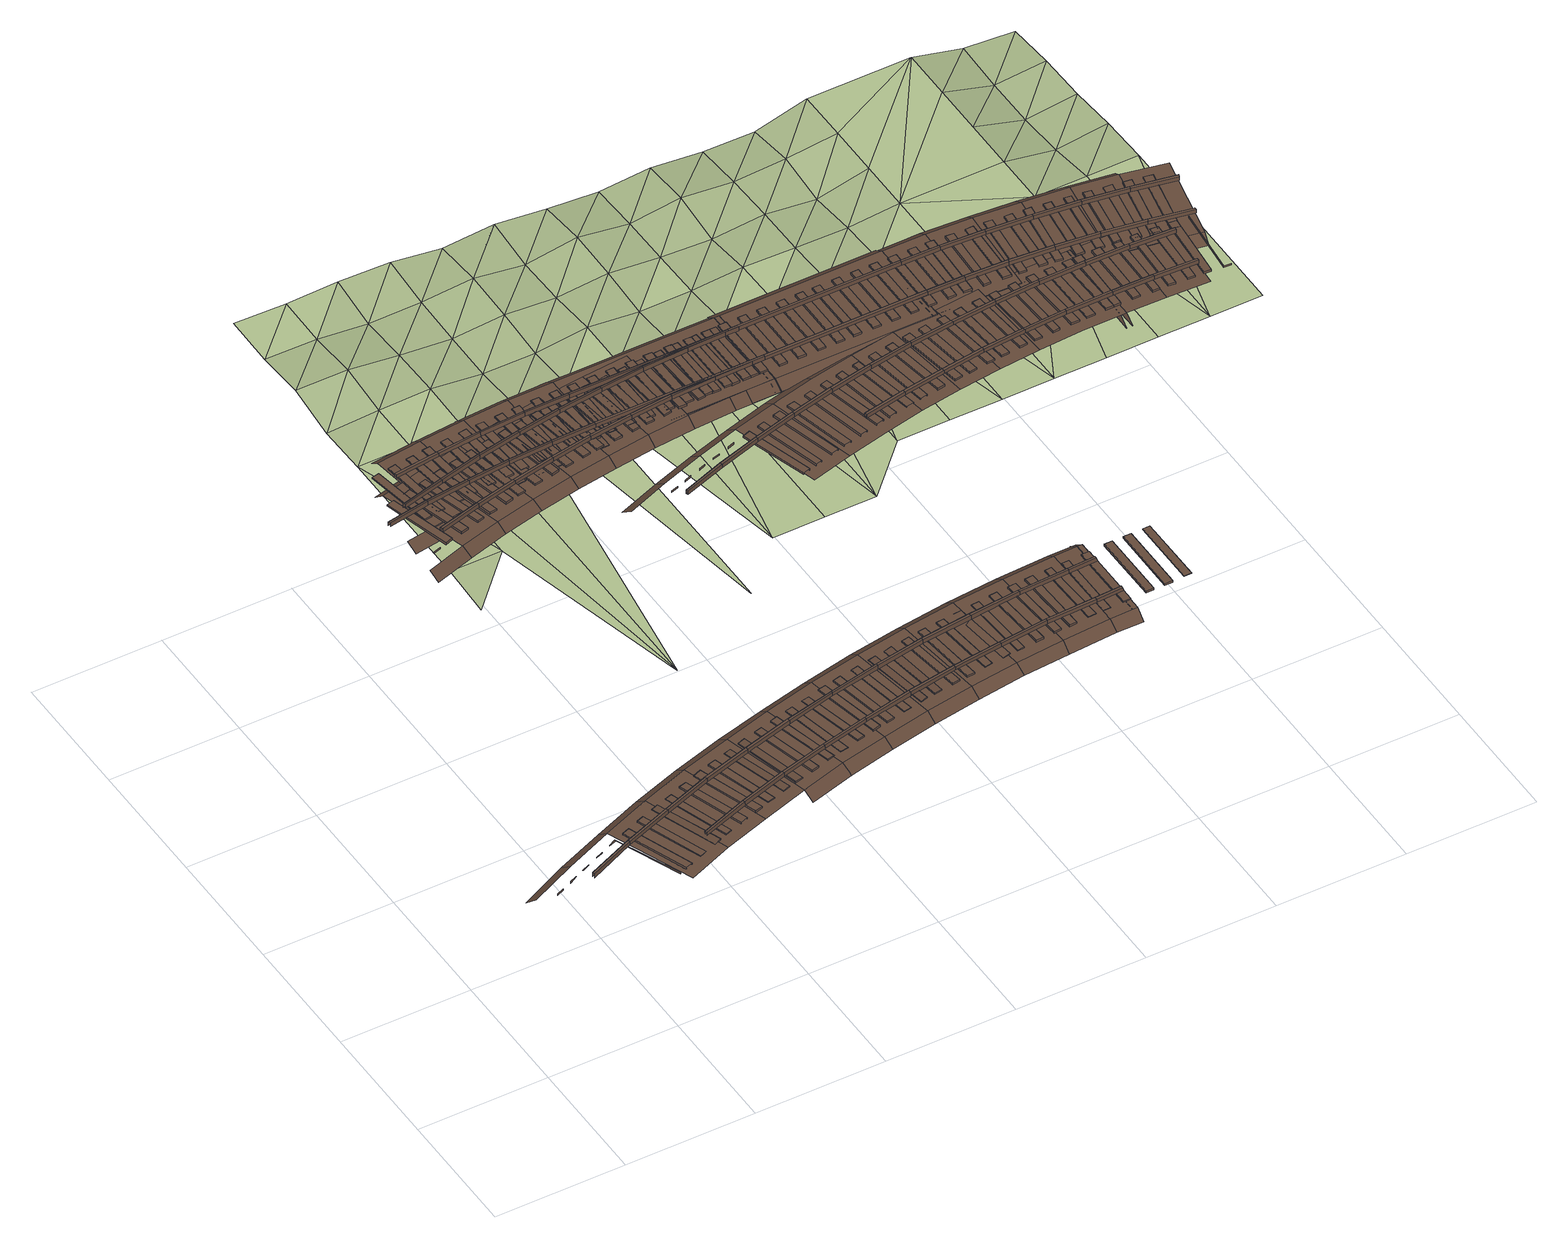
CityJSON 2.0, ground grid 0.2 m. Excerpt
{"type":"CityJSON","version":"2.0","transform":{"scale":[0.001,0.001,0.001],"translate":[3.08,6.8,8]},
"CityObjects":{
"railway1":{"type":"Railway","attributes":{"function":"1855"},"geometry":[{"type":"MultiSurface","lod":"3","boundaries":[[[0,1,2,3]],[[4,5,6,7]],[[8,9,10,11]],[[12,13,14,15]],[[13,16,17,14]],[[18,19,20,21]],[[19,22,23,20]],[[22,24,25,23]],[[15,14,17,26]],[[16,27,26,17]],[[28,29,30,31]],[[32,28,31,33]],[[33,31,30,34]],[[35,36,37,38]],[[29,39,34,30]],[[39,32,33,34]],[[36,40,41,37]],[[38,37,41,42]],[[43,35,38,42]],[[44,45,46,47]],[[40,43,42,41]],[[48,49,1,0]],[[50,51,52,53]],[[54,50,53,55]],[[56,54,55,57]],[[58,44,47,59]],[[49,60,61,1]],[[62,63,64,65]],[[66,62,65,67]],[[68,66,67,69]],[[60,70,71,61]],[[59,47,46,72]],[[45,73,72,46]],[[74,75,76,77]],[[73,58,59,72]],[[75,78,79,76]],[[80,81,9,8]],[[77,76,79,82]],[[83,74,77,82]],[[84,85,19,18]],[[78,83,82,79]],[[85,86,22,19]],[[86,87,24,22]],[[88,89,90,91]],[[92,88,91,93]],[[81,94,95,9]],[[93,91,90,96]],[[97,98,99,100]],[[98,101,102,99]],[[101,103,104,102]],[[105,106,107,108]],[[106,109,110,107]],[[89,111,96,90]],[[111,92,93,96]],[[108,107,110,112]],[[94,113,114,95]],[[115,105,108,112]],[[116,117,118,119]],[[109,115,112,110]],[[120,116,119,121]],[[121,119,118,122]],[[123,124,49,48]],[[125,126,54,56]],[[126,127,50,54]],[[127,128,51,50]],[[117,129,122,118]],[[130,131,132,133]],[[124,134,60,49]],[[135,136,66,68]],[[136,137,62,66]],[[137,138,63,62]],[[131,139,140,132]],[[129,120,121,122]],[[134,141,70,60]],[[133,132,140,142]],[[143,130,133,142]],[[144,145,146,147]],[[139,143,142,140]],[[148,149,81,80]],[[150,144,147,151]],[[151,147,146,152]],[[153,154,85,84]],[[154,155,86,85]],[[155,156,87,86]],[[157,158,159,160]],[[161,157,160,162]],[[145,163,152,146]],[[149,164,94,81]],[[162,160,159,165]],[[163,150,151,152]],[[166,167,98,97]],[[158,168,165,159]],[[168,161,162,165]],[[167,169,101,98]],[[169,170,103,101]],[[171,172,173,174]],[[175,171,174,176]],[[164,177,113,94]],[[176,174,173,178]],[[179,180,181,182]],[[180,183,184,181]],[[172,185,178,173]],[[186,187,124,123]],[[182,181,184,188]],[[185,175,176,178]],[[189,190,191,192]],[[193,194,126,125]],[[194,195,127,126]],[[195,196,128,127]],[[197,179,182,188]],[[183,197,188,184]],[[187,198,134,124]],[[199,189,192,200]],[[201,202,136,135]],[[202,203,137,136]],[[203,204,138,137]],[[200,192,191,205]],[[198,206,141,134]],[[207,208,149,148]],[[190,209,205,191]],[[210,211,212,213]],[[211,214,215,212]],[[216,217,154,153]],[[209,199,200,205]],[[217,218,155,154]],[[218,219,156,155]],[[213,212,215,220]],[[221,222,223,224]],[[225,210,213,220]],[[208,226,164,149]],[[214,225,220,215]],[[227,221,224,228]],[[229,230,167,166]],[[228,224,223,231]],[[230,232,169,167]],[[232,233,170,169]],[[234,235,236,237]],[[222,238,231,223]],[[239,234,237,240]],[[241,242,243,244]],[[226,245,177,164]],[[240,237,236,246]],[[238,227,228,231]],[[235,247,246,236]],[[248,241,244,249]],[[247,239,240,246]],[[250,251,187,186]],[[249,244,243,252]],[[253,254,194,193]],[[254,255,195,194]],[[255,256,196,195]],[[257,258,259,260]],[[242,261,252,243]],[[251,262,198,187]],[[263,264,265,266]],[[267,263,266,268]],[[269,270,202,201]],[[270,271,203,202]],[[271,272,204,203]],[[273,274,208,207]],[[275,276,277,278]],[[261,248,249,252]],[[268,266,265,279]],[[262,280,206,198]],[[264,281,279,265]],[[282,275,278,283]],[[281,267,268,279]],[[284,285,217,216]],[[285,286,218,217]],[[286,287,219,218]],[[283,278,277,288]],[[289,290,291,292]],[[274,293,226,208]],[[276,294,288,277]],[[295,289,292,296]],[[297,298,299,300]],[[296,292,291,301]],[[302,303,304,305]],[[306,307,230,229]],[[307,308,232,230]],[[308,309,233,232]],[[294,282,283,288]],[[290,310,301,291]],[[310,295,296,301]],[[311,302,305,312]],[[293,313,245,226]],[[312,305,304,314]],[[315,316,251,250]],[[317,318,319,320]],[[303,321,314,304]],[[322,317,320,323]],[[324,325,326,327]],[[328,329,330,331]],[[332,333,254,253]],[[333,334,255,254]],[[334,335,256,255]],[[321,311,312,314]],[[323,320,319,336]],[[316,337,262,251]],[[260,259,338,339]],[[340,328,331,341]],[[342,343,344,345]],[[346,342,345,347]],[[343,348,349,344]],[[348,346,347,349]],[[318,350,336,319]],[[351,352,270,269]],[[352,353,271,270]],[[353,354,272,271]],[[350,322,323,336]],[[341,331,330,355]],[[337,356,280,262]],[[329,357,355,330]],[[358,359,360,361]],[[362,358,361,363]],[[364,365,366,367]],[[368,369,370,371]],[[357,340,341,355]],[[363,361,360,372]],[[373,364,367,374]],[[359,375,372,360]],[[375,362,363,372]],[[374,367,366,376]],[[377,378,379,380]],[[365,381,376,366]],[[382,377,380,383]],[[384,385,386,387]],[[388,389,390,391]],[[392,393,316,315]],[[383,380,379,394]],[[381,373,374,376]],[[378,395,394,379]],[[396,384,387,397]],[[398,399,333,332]],[[399,400,334,333]],[[400,401,335,334]],[[395,382,383,394]],[[397,387,386,402]],[[393,403,337,316]],[[404,405,406,407]],[[385,408,402,386]],[[339,338,409,410]],[[345,344,411,412]],[[347,345,412,413]],[[344,349,414,411]],[[349,347,413,414]],[[415,416,352,351]],[[416,417,353,352]],[[418,404,407,419]],[[417,420,354,353]],[[421,422,423,424]],[[425,426,427,428]],[[419,407,406,429]],[[408,396,397,402]],[[403,430,356,337]],[[405,431,429,406]],[[432,421,424,433]],[[434,435,274,273]],[[431,418,419,429]],[[436,437,438,439]],[[433,424,423,440]],[[422,441,440,423]],[[442,436,439,443]],[[444,445,446,447]],[[443,439,438,448]],[[449,450,451,452]],[[453,454,285,284]],[[454,455,286,285]],[[455,456,287,286]],[[457,444,447,458]],[[459,458,447,446]],[[441,432,433,440]],[[437,460,448,438]],[[435,461,293,274]],[[462,449,452,463]],[[464,465,393,392]],[[466,457,458,459]],[[460,442,443,448]],[[463,452,451,467]],[[468,469,470,471]],[[472,473,399,398]],[[473,474,400,399]],[[474,475,401,400]],[[476,477,307,306]],[[450,478,467,451]],[[477,479,308,307]],[[479,480,309,308]],[[481,482,483,484]],[[485,468,471,486]],[[465,487,403,393]],[[488,489,484,483]],[[486,471,470,490]],[[491,492,493,494]],[[495,481,484,489]],[[478,462,463,467]],[[461,496,313,293]],[[497,495,489,488]],[[469,498,490,470]],[[409,499,500,501]],[[412,411,502,503]],[[504,505,416,415]],[[411,414,506,502]],[[413,412,503,507]],[[505,508,417,416]],[[414,413,507,506]],[[508,509,420,417]],[[410,409,501,510]],[[511,491,494,512]],[[513,514,515,516]],[[498,485,486,490]],[[512,494,493,517]],[[487,518,430,403]],[[519,513,516,520]],[[492,521,517,493]],[[522,523,524,525]],[[520,516,515,526]],[[527,528,529,530]],[[531,532,525,524]],[[514,533,526,515]],[[534,522,525,532]],[[521,511,512,517]],[[535,534,532,531]],[[536,527,530,537]],[[538,539,540,541]],[[533,519,520,526]],[[537,530,529,542]],[[543,544,465,464]],[[545,538,541,546]],[[547,548,549,550]],[[528,551,542,529]],[[546,541,540,552]],[[553,554,550,549]],[[555,556,557,558]],[[559,547,550,554]],[[539,560,552,540]],[[551,536,537,542]],[[453,454,473,472]],[[561,559,554,553]],[[454,455,474,473]],[[455,456,475,474]],[[562,555,558,563]],[[544,564,487,465]],[[556,565,566,557]],[[560,545,546,552]],[[563,558,557,567]],[[503,502,568,569]],[[570,556,557,571]],[[502,506,572,568]],[[507,503,569,573]],[[506,507,573,572]],[[556,574,567,557]],[[575,576,505,504]],[[577,578,579,580]],[[576,581,508,505]],[[510,501,582,583]],[[581,584,509,508]],[[585,586,587,588]],[[571,557,566,589]],[[590,591,580,579]],[[574,562,563,567]],[[565,592,589,566]],[[593,577,580,591]],[[564,594,518,487]],[[595,585,588,596]],[[597,593,591,590]],[[598,599,600,601]],[[586,585,595,602]],[[596,588,587,603]],[[592,570,571,589]],[[594,564,544,543]],[[586,602,603,587]],[[496,461,435,434]],[[604,605,606,582,501,500]],[[607,608,609,610]],[[611,612,613,614]],[[602,595,596,603]],[[615,616,610,609]],[[617,607,610,616]],[[618,611,614,619]],[[620,617,616,615]],[[619,614,613,621]],[[612,622,621,613]],[[623,624,625,626]],[[627,628,629,630]],[[631,632,633,634]],[[635,631,634,636]],[[637,632,633,638]],[[637,635,636,638]],[[639,640,626,625]],[[622,618,619,621]],[[641,623,626,640]],[[642,641,640,639]],[[569,568,643,644]],[[568,572,645,643]],[[573,569,644,646]],[[572,573,646,645]],[[647,627,630,648]],[[583,582,606,649]],[[648,630,629,650]],[[628,651,650,629]],[[652,653,654,655]],[[656,657,658,659]],[[651,647,648,650]],[[660,661,655,654]],[[662,652,655,661]],[[663,662,661,660]],[[664,656,659,665]],[[665,659,658,666]],[[657,667,666,658]],[[668,669,670,671]],[[672,673,674,675]],[[676,677,671,670]],[[600,678,679,599]],[[667,664,665,666]],[[680,681,677,676]],[[681,668,671,677]],[[682,672,675,683]],[[634,633,684,685]],[[636,634,685,686]],[[638,633,684,687]],[[638,636,686,687]],[[683,675,674,688]],[[606,605,689,690]],[[691,692,693,694]],[[695,691,694,696]],[[697,695,696,698]],[[644,643,699,700]],[[643,645,701,699]],[[646,644,700,702]],[[645,646,702,701]],[[673,703,688,674]],[[704,705,706,707]],[[679,708,598,599]],[[709,704,707,710]],[[711,712,713,714]],[[649,606,690,715]],[[706,716,710,707]],[[703,682,683,688]],[[717,711,714,718]],[[719,720,721,722]],[[705,723,716,706]],[[724,719,722,725]],[[723,709,710,716]],[[726,724,725,727]],[[718,714,713,728]],[[712,729,728,713]],[[730,601,598,708]],[[731,732,733,734]],[[735,731,734,736]],[[737,738,739,740]],[[729,717,718,728]],[[733,741,736,734]],[[742,737,740,743]],[[732,744,741,733]],[[744,735,736,741]],[[743,740,739,745]],[[738,746,745,739]],[[747,748,749,750]],[[685,684,751,752]],[[686,685,752,753]],[[687,684,751,754]],[[687,686,753,754]],[[755,747,750,756]],[[757,758,759,760]],[[690,689,761,762]],[[749,763,756,750]],[[746,742,743,745]],[[700,699,764,765]],[[699,701,766,764]],[[702,700,765,767]],[[701,702,767,766]],[[748,768,763,749]],[[769,757,760,770]],[[768,755,756,763]],[[715,690,762,771]],[[770,760,759,772]],[[758,773,772,759]],[[774,775,776,777]],[[778,774,777,779]],[[780,781,782,783]],[[773,769,770,772]],[[776,784,779,777]],[[785,780,783,786]],[[787,788,789,790]],[[775,791,784,776]],[[791,778,779,784]],[[786,783,782,792]],[[793,794,795,796]],[[781,797,792,782]],[[798,799,800,801]],[[802,793,796,803]],[[804,805,806,807]],[[795,808,803,796]],[[809,810,790,789]],[[797,785,786,792]],[[788,811,809,789]],[[752,751,812,813]],[[753,752,813,814]],[[754,751,812,815]],[[754,753,814,815]],[[794,816,808,795]],[[817,804,807,818]],[[708,679,678,730]],[[816,802,803,808]],[[762,761,819,820]],[[821,822,823,824]],[[822,825,826,823]],[[818,807,806,827]],[[825,828,829,826]],[[830,831,788,787]],[[765,764,832,833]],[[834,835,798,801,836]],[[764,766,837,832]],[[767,765,833,838]],[[839,840,841,842]],[[766,767,838,837]],[[805,843,827,806]],[[844,845,846,800,799]],[[847,839,842,848]],[[849,850,851,852]],[[811,853,810,809]],[[771,762,820,854]],[[835,844,799,798]],[[843,817,818,827]],[[841,855,848,842]],[[840,856,855,841]],[[857,849,852,858]],[[831,859,811,788]],[[856,847,848,855]],[[858,852,851,860]],[[861,862,863,864]],[[865,866,822,821]],[[850,867,860,851]],[[866,868,825,822]],[[869,870,871,872]],[[873,861,864,874]],[[868,875,828,825]],[[863,876,874,864]],[[867,857,858,860]],[[862,877,876,863]],[[878,869,872,879]],[[859,880,853,811]],[[879,872,871,881]],[[877,873,874,876]],[[813,812,882,883]],[[815,812,882,884]],[[814,813,883,885]],[[815,814,885,884]],[[886,887,888,889]],[[870,890,881,871]],[[891,892,893,894]],[[895,896,831,830]],[[897,886,889,898]],[[888,899,898,889]],[[890,878,879,881]],[[833,832,900,901]],[[832,837,902,900]],[[838,833,901,903]],[[837,838,903,902]],[[904,891,894,905]],[[887,906,899,888]],[[907,908,835,834]],[[908,909,844,835]],[[909,910,845,844]],[[905,894,893,911]],[[906,897,898,899]],[[854,820,912,913]],[[914,915,916,917]],[[892,918,911,893]],[[896,919,859,831]],[[920,921,922,923]],[[924,914,917,925]],[[916,926,925,917]],[[918,904,905,911]],[[820,819,927,928,929,912]],[[930,931,866,865]],[[931,932,868,866]],[[932,933,875,868]],[[934,920,923,935]],[[915,936,926,916]],[[935,923,922,937]],[[938,939,940,941]],[[936,924,925,926]],[[942,943,944,945]],[[921,946,937,922]],[[919,947,880,859]],[[948,938,941,949]],[[883,882,950,951]],[[885,883,951,952]],[[953,954,896,895]],[[884,885,952,955]],[[940,956,949,941]],[[946,934,935,937]],[[957,942,945,958]],[[939,959,956,940]],[[958,945,944,960]],[[961,962,963,964]],[[943,965,960,944]],[[959,948,949,956]],[[966,967,908,907]],[[967,968,909,908]],[[969,970,971,972]],[[901,900,973,974]],[[968,975,910,909]],[[903,901,974,976]],[[902,903,976,977]],[[978,961,964,979]],[[962,980,981,963]],[[963,982,979,964]],[[983,984,985,986]],[[954,987,919,896]],[[965,957,958,960]],[[913,912,929,988]],[[989,969,972,990]],[[962,991,982,963]],[[992,962,963,993]],[[994,995,996,997]],[[990,972,971,998]],[[999,1000,1001,1002]],[[1003,929,994,997]],[[1004,1005,931,930]],[[1005,1006,932,931]],[[1006,1007,933,932]],[[993,963,981,1008]],[[970,1009,998,971]],[[991,978,979,982]],[[928,1010,988,929]],[[980,1011,1008,981]],[[1012,1013,1014,1015]],[[1013,1016,1017,1014]],[[1016,1018,1019,1017]],[[1020,1021,1022,1023]],[[1024,1025,983,986,1026]],[[1027,1028,985,984,1029]],[[1030,999,1002,1031]],[[1009,989,990,998]],[[1011,992,993,1008]],[[987,1032,947,919]],[[1033,1034,954,953]],[[1031,1002,1001,1035]],[[1025,1029,984,983]],[[1036,1020,1023,1037]],[[929,1038,995,994]],[[1000,1039,1035,1001]],[[1040,1041,1042,1043]],[[1037,1023,1022,1044]],[[1045,1046,929,1003]],[[1021,1047,1044,1022]],[[1048,1049,967,966]],[[1049,1050,968,967]],[[1050,1051,975,968]],[[1052,1053,1054,1055]],[[1056,1040,1043,1057]],[[1058,1059,1013,1012]],[[1039,1030,1031,1035]],[[1059,1060,1016,1013]],[[1060,1061,1018,1016]],[[1047,1036,1037,1044]],[[1057,1043,1042,1062]],[[1034,1063,987,954]],[[1064,1052,1055,1065]],[[1041,1066,1062,1042]],[[1067,1068,1069,1070]],[[1046,1071,1038,929]],[[1065,1055,1054,1072]],[[1053,1073,1072,1054]],[[1074,1075,1076,1077]],[[1078,1079,1005,1004]],[[1079,1080,1006,1005]],[[1080,1081,1007,1006]],[[1066,1056,1057,1062]],[[1082,1067,1070,1083]],[[1083,1070,1069,1084]],[[1073,1064,1065,1072]],[[1085,1086,1087,1088]],[[1089,1074,1077,1090]],[[1091,1092,1034,1033]],[[1068,1093,1084,1069]],[[1090,1077,1076,1094]],[[1063,1095,1032,987]],[[1096,1097,1025,1024]],[[1097,1098,1029,1025]],[[1098,1099,1027,1029]],[[1075,1100,1094,1076]],[[1101,1102,1103,1104]],[[1105,1085,1088,1106]],[[1093,1082,1083,1084]],[[1107,1108,1046,1045]],[[1109,1110,1049,1048]],[[1106,1088,1087,1111]],[[1110,1112,1050,1049]],[[1100,1089,1090,1094]],[[1112,1113,1051,1050]],[[1114,1115,1116,1117]],[[1086,1118,1111,1087]],[[1119,1101,1104,1120]],[[1121,1122,1059,1058]],[[1122,1123,1060,1059]],[[1123,1124,1061,1060]],[[1120,1104,1103,1125]],[[1092,1126,1063,1034]],[[1127,1128,1129,1130]],[[1102,1131,1125,1103]],[[1132,1114,1117,1133]],[[1118,1105,1106,1111]],[[1134,1135,1136,1137]],[[1108,1138,1071,1046]],[[1133,1117,1116,1139]],[[1140,1127,1130,1141]],[[1142,1143,1079,1078]],[[1131,1119,1120,1125]],[[1143,1144,1080,1079]],[[1144,1145,1081,1080]],[[1115,1146,1139,1116]],[[1141,1130,1129,1147]],[[1148,1149,1092,1091]],[[1128,1150,1147,1129]],[[1151,1152,1153,1154]],[[1155,1134,1137,1156]],[[1156,1137,1136,1157]],[[1146,1132,1133,1139]],[[1158,1159,1160,1161]],[[1126,1162,1095,1063]],[[1135,1163,1157,1136]],[[1150,1140,1141,1147]],[[1164,1151,1154,1165]],[[1166,1167,1110,1109]],[[1167,1168,1112,1110]],[[1168,1169,1113,1112]],[[1170,1158,1161,1171]],[[1163,1155,1156,1157]],[[1171,1161,1160,1172]],[[1149,1173,1126,1092]],[[1159,1174,1172,1160]],[[1175,1176,1143,1142]],[[1176,1177,1144,1143]],[[1177,1178,1145,1144]],[[1174,1170,1171,1172]]]}]},
"terrain1":{"type":"TINRelief","geometry":[{"type":"CompositeSurface","lod":"3","boundaries":[[[1179,1180,1181]],[[1182,1180,1179]],[[1179,1183,1184]],[[1182,1179,1184]],[[1185,1186,1182]],[[1185,1182,1184]],[[1187,1188,1186]],[[1184,1183,1189]],[[1185,1187,1186]],[[1190,1191,1188]],[[1190,1188,1187]],[[1192,1193,1191]],[[1194,1185,1184]],[[1189,1183,1195]],[[1190,1192,1191]],[[1194,1184,1189]],[[1196,1187,1185]],[[1196,1185,1194]],[[1197,1190,1187]],[[1196,1197,1187]],[[1198,1192,1190]],[[1199,1194,1189]],[[1198,1190,1197]],[[1195,1199,1189]],[[1200,1196,1194]],[[1200,1194,1199]],[[1195,1201,1202]],[[1203,1197,1196]],[[1203,1196,1200]],[[1204,1198,1197]],[[1205,1199,1195]],[[1203,1204,1197]],[[1205,1195,1202]],[[1206,1200,1199]],[[1205,1206,1199]],[[1207,1203,1200]],[[1202,1208,1209]],[[1207,1200,1206]],[[1210,1204,1203]],[[1211,1205,1202]],[[1210,1203,1207]],[[1212,1208,1213]],[[1211,1202,1209]],[[1209,1208,1212]],[[1214,1206,1205]],[[1214,1205,1211]],[[1215,1207,1206]],[[1212,1213,1216]],[[1214,1215,1206]],[[1217,1210,1207]],[[1218,1211,1209]],[[1217,1207,1215]],[[1212,1218,1209]],[[1219,1214,1211]],[[1219,1211,1218]],[[1220,1215,1214]],[[1212,1216,1221]],[[1220,1214,1219]],[[1222,1217,1215]],[[1223,1218,1212]],[[1220,1222,1215]],[[1224,1216,1225]],[[1223,1212,1221]],[[1221,1216,1224]],[[1226,1219,1218]],[[1223,1226,1218]],[[1227,1220,1219]],[[1227,1219,1226]],[[1228,1222,1220]],[[1229,1223,1221]],[[1228,1220,1227]],[[1229,1221,1224]],[[1230,1226,1223]],[[1231,1225,1232]],[[1224,1225,1231]],[[1230,1223,1229]],[[1233,1227,1226]],[[1230,1233,1226]],[[1234,1228,1227]],[[1235,1229,1224]],[[1231,1232,1236]],[[1234,1227,1233]],[[1231,1235,1224]],[[1237,1230,1229]],[[1237,1229,1235]],[[1238,1233,1230]],[[1231,1236,1239]],[[1238,1230,1237]],[[1240,1234,1233]],[[1239,1236,1241]],[[1242,1235,1231]],[[1238,1240,1233]],[[1242,1231,1239]],[[1243,1237,1235]],[[1242,1243,1235]],[[1244,1238,1237]],[[1239,1241,1245]],[[1244,1237,1243]],[[1246,1240,1238]],[[1247,1242,1239]],[[1246,1238,1244]],[[1247,1239,1245]],[[1248,1243,1242]],[[1247,1248,1242]],[[1249,1244,1243]],[[1250,1241,1251]],[[1245,1241,1250]],[[1248,1249,1243]],[[1252,1246,1244]],[[1249,1252,1244]],[[1250,1247,1245]],[[1250,1251,1253]],[[1254,1248,1247]],[[1250,1253,1255]],[[1247,1250,1256]],[[1254,1249,1248]],[[1249,1254,1252]],[[1247,1256,1257]],[[1254,1247,1257]],[[1250,1255,1258]],[[1259,1256,1250]],[[1257,1256,1260]],[[1259,1250,1258]],[[1261,1260,1256]],[[1262,1255,1263]],[[1258,1255,1262]],[[1261,1256,1259]],[[1264,1257,1260]],[[1261,1264,1260]],[[1265,1254,1257]],[[1266,1259,1258]],[[1265,1257,1264]],[[1262,1266,1258]],[[1267,1261,1259]],[[1267,1259,1266]],[[1268,1264,1261]],[[1268,1261,1267]],[[1269,1265,1264]],[[1268,1269,1264]]]}]},
"railway2":{"type":"Railway","attributes":{"function":"1855"},"geometry":[{"type":"MultiSurface","lod":"3","boundaries":[[[1270,1271,1272,1273]],[[1274,1275,1276,1277]],[[1278,1279,1280,1281]],[[1282,1283,1284,1285]],[[1277,1276,1286,1287]],[[1288,1289,1290,1291]],[[1292,1293,1294,1295]],[[1296,1292,1295,1297]],[[1298,1296,1297,1299]],[[1300,1301,1302,1303]],[[1304,1300,1303,1305]],[[1306,1307,1308,1309]],[[1310,1306,1309,1311]],[[1312,1311,1309,1308]],[[1306,1310,1313,1307]],[[1313,1310,1311,1312]],[[1287,1286,1314,1315]],[[1295,1294,1316,1317]],[[1297,1295,1317,1318]],[[1299,1297,1318,1319]],[[1286,1320,1321,1314]],[[1322,1323,1324,1325]],[[1326,1322,1325,1327]],[[1328,1327,1325,1324]],[[1322,1326,1329,1323]],[[1329,1326,1327,1328]],[[1330,1331,1332,1333]],[[1334,1330,1333,1335]],[[1330,1334,1336,1331]],[[1337,1335,1333,1332]],[[1336,1334,1335,1337]],[[1338,1339,1340,1341]],[[1342,1338,1341,1343]],[[1338,1342,1344,1339]],[[1345,1343,1341,1340]],[[1344,1342,1343,1345]],[[1315,1314,1346,1347]],[[1319,1318,1348,1349]],[[1318,1317,1350,1348]],[[1317,1316,1351,1350]],[[1352,1353,1354,1355]],[[1356,1352,1355,1357]],[[1314,1321,1358,1346]],[[1353,1359,1360,1354]],[[1361,1362,1363,1364]],[[1365,1361,1364,1366]],[[1367,1366,1364,1363]],[[1361,1365,1368,1362]],[[1368,1365,1366,1367]],[[1369,1370,1371,1372]],[[1373,1369,1372,1374]],[[1369,1373,1375,1370]],[[1376,1374,1372,1371]],[[1370,1375,1376,1371]],[[1375,1373,1374,1376]],[[1377,1378,1379,1380]],[[1378,1381,1382,1379]],[[1377,1383,1381,1378]],[[1382,1384,1380,1379]],[[1383,1377,1380,1384]],[[1355,1354,1385,1386]],[[1357,1355,1386,1387]],[[1354,1360,1388,1385]],[[1381,1383,1384,1382]],[[1348,1350,1389,1390]],[[1349,1348,1390,1391]],[[1350,1351,1392,1389]],[[1346,1358,1393,1394]],[[1347,1346,1394,1395]],[[1396,1397,1398,1399]],[[1397,1400,1401,1398]],[[1396,1402,1400,1397]],[[1401,1403,1399,1398]],[[1402,1396,1399,1403]],[[1400,1402,1403,1401]],[[1404,1405,1406,1407]],[[1405,1408,1409,1406]],[[1404,1410,1408,1405]],[[1409,1411,1407,1406]],[[1410,1404,1407,1411]],[[1408,1410,1411,1409]],[[1412,1413,1414,1415]],[[1393,1416,1417,1418]],[[1385,1388,1419,1420]],[[1386,1385,1420,1421]],[[1387,1386,1421,1422]],[[1413,1423,1424,1414]],[[1394,1393,1418,1425]],[[1389,1392,1426,1427]],[[1390,1389,1427,1428]],[[1391,1390,1428,1429]],[[1424,1430,1415,1414]],[[1412,1431,1423,1413]],[[1395,1394,1425,1432]],[[1431,1412,1415,1430]],[[1423,1431,1430,1424]],[[1433,1434,1435,1436]],[[1434,1437,1438,1435]],[[1438,1439,1436,1435]],[[1433,1440,1437,1434]],[[1440,1433,1436,1439]],[[1437,1440,1439,1438]],[[1441,1442,1443,1444]],[[1442,1445,1446,1443]],[[1446,1447,1444,1443]],[[1441,1448,1445,1442]],[[1448,1441,1444,1447]],[[1445,1448,1447,1446]],[[1418,1417,1449,1450]],[[1420,1419,1451,1452]],[[1421,1420,1452,1453]],[[1422,1421,1453,1454]],[[1425,1418,1450,1455]],[[1427,1426,1456,1457]],[[1428,1427,1457,1458]],[[1429,1428,1458,1459]],[[1460,1461,1462,1463]],[[1432,1425,1455,1464]],[[1461,1465,1466,1462]],[[1460,1467,1465,1461]],[[1466,1468,1463,1462]],[[1467,1460,1463,1468]],[[1465,1467,1468,1466]],[[1469,1470,1471,1472]],[[1470,1473,1474,1471]],[[1469,1475,1473,1470]],[[1474,1476,1472,1471]],[[1475,1469,1472,1476]],[[1473,1475,1476,1474]],[[1477,1478,1479,1480]],[[1478,1481,1482,1479]],[[1482,1483,1480,1479]],[[1477,1484,1481,1478]],[[1450,1449,1485,1486]],[[1484,1477,1480,1483]],[[1481,1484,1483,1482]],[[1452,1451,1487,1488]],[[1453,1452,1488,1489]],[[1454,1453,1489,1490]],[[1455,1450,1486,1491]],[[1457,1456,1492,1493]],[[1458,1457,1493,1494]],[[1459,1458,1494,1495]],[[1464,1455,1491,1496]],[[1497,1498,1499,1500]],[[1501,1497,1500,1502]],[[1499,1503,1502,1500]],[[1501,1504,1498,1497]],[[1498,1504,1503,1499]],[[1504,1501,1502,1503]],[[1505,1506,1507,1508]],[[1509,1505,1508,1510]],[[1507,1511,1510,1508]],[[1509,1512,1506,1505]],[[1506,1512,1511,1507]],[[1512,1509,1510,1511]],[[1513,1514,1515,1516]],[[1486,1485,1517,1518]],[[1519,1513,1516,1520]],[[1488,1487,1521,1522]],[[1489,1488,1522,1523]],[[1490,1489,1523,1524]],[[1519,1525,1514,1513]],[[1515,1526,1520,1516]],[[1491,1486,1518,1527]],[[1514,1525,1526,1515]],[[1493,1492,1528,1529]],[[1525,1519,1520,1526]],[[1494,1493,1529,1530]],[[1495,1494,1530,1531]],[[1496,1491,1527,1532]],[[1533,1534,1535,1536]],[[1537,1533,1536,1538]],[[1537,1539,1534,1533]],[[1535,1540,1538,1536]],[[1534,1539,1540,1535]],[[1539,1537,1538,1540]],[[1541,1542,1543,1544]],[[1545,1541,1544,1546]],[[1543,1547,1546,1544]],[[1545,1548,1542,1541]],[[1542,1548,1547,1543]],[[1518,1517,1549,1550]],[[1548,1545,1546,1547]],[[1522,1521,1551,1552]],[[1523,1522,1552,1553]],[[1554,1555,1556,1557]],[[1524,1523,1553,1558]],[[1559,1554,1557,1560]],[[1527,1518,1550,1561]],[[1556,1562,1560,1557]],[[1559,1563,1555,1554]],[[1529,1528,1564,1565]],[[1530,1529,1565,1566]],[[1531,1530,1566,1567]],[[1555,1563,1562,1556]],[[1563,1559,1560,1562]],[[1532,1527,1561,1568]],[[1569,1570,1571,1572]],[[1573,1569,1572,1574]],[[1573,1575,1570,1569]],[[1571,1576,1574,1572]],[[1570,1575,1576,1571]],[[1575,1573,1574,1576]],[[1577,1578,1579,1580]],[[1581,1577,1580,1582]],[[1550,1549,1583,1584]],[[1579,1585,1582,1580]],[[1581,1586,1578,1577]],[[1578,1586,1585,1579]],[[1552,1551,1587,1588]],[[1553,1552,1588,1589]],[[1558,1553,1589,1590]],[[1586,1581,1582,1585]],[[1561,1550,1584,1591]],[[1592,1593,1594,1595]],[[1596,1592,1595,1597]],[[1566,1565,1598,1599]],[[1565,1564,1600,1598]],[[1567,1566,1599,1601]],[[1596,1602,1593,1592]],[[1594,1603,1597,1595]],[[1568,1561,1591,1604]],[[1593,1602,1603,1594]],[[1602,1596,1597,1603]],[[1605,1606,1607,1608]],[[1609,1605,1608,1610]],[[1609,1611,1606,1605]],[[1607,1612,1610,1608]],[[1606,1611,1612,1607]],[[1613,1614,1615,1616]],[[1611,1609,1610,1612]],[[1584,1583,1617,1618]],[[1619,1613,1616,1620]],[[1619,1621,1614,1613]],[[1615,1622,1620,1616]],[[1588,1587,1623,1624]],[[1589,1588,1624,1625]],[[1590,1589,1625,1626]],[[1614,1621,1622,1615]],[[1591,1584,1618,1627]],[[1621,1619,1620,1622]],[[1628,1629,1630,1631]],[[1598,1600,1632,1633]],[[1599,1598,1633,1634]],[[1601,1599,1634,1635]],[[1636,1628,1631,1637]],[[1630,1638,1637,1631]],[[1636,1639,1629,1628]],[[1604,1591,1627,1640]],[[1629,1639,1638,1630]],[[1641,1642,1643,1644]],[[1639,1636,1637,1638]],[[1618,1617,1645,1646]],[[1647,1641,1644,1648]],[[1643,1649,1648,1644]],[[1647,1650,1642,1641]],[[1624,1623,1651,1652]],[[1625,1624,1652,1653]],[[1626,1625,1653,1654]],[[1642,1650,1649,1643]],[[1655,1656,1657,1658]],[[1627,1618,1646,1659]],[[1650,1647,1648,1649]],[[1633,1632,1660,1661]],[[1634,1633,1661,1662]],[[1663,1655,1658,1664]],[[1635,1634,1662,1665]],[[1666,1667,1668,1669]],[[1663,1670,1656,1655]],[[1657,1671,1664,1658]],[[1656,1670,1671,1657]],[[1646,1645,1672,1659]],[[1640,1627,1659,1672]],[[1670,1663,1664,1671]],[[1673,1674,1675,1676]],[[1677,1673,1676,1678]],[[1675,1679,1678,1676]],[[1674,1680,1679,1675]],[[1681,1682,1683,1684]],[[1680,1677,1678,1679]],[[1685,1681,1684,1686]],[[1683,1687,1686,1684]],[[1682,1688,1687,1683]],[[1689,1690,1691,1692]],[[1688,1685,1686,1687]],[[1693,1689,1692,1694]],[[1691,1695,1694,1692]],[[1690,1696,1695,1691]],[[1696,1693,1694,1695]]]}]}
},
"vertices":[
[78,329,640],[74,345,651],[12,325,651],[16,310,640],[34,351,651],[45,355,651],[45,355,654],[34,351,654],[82,383,640],[80,399,651],[16,389,651],[19,373,640],[28,463,651],[56,358,651],[56,358,654],[28,463,653],[68,362,651],[68,362,654],[74,435,653],[74,435,660],[10,424,660],[10,424,653],[74,439,659],[9,428,659],[74,439,653],[9,428,653],[40,466,653],[40,466,651],[56,413,651],[68,415,651],[68,415,653],[56,413,653],[39,520,651],[39,520,653],[50,522,653],[57,470,651],[85,366,651],[85,366,654],[57,470,653],[50,522,651],[97,369,651],[97,369,654],[69,474,653],[69,474,651],[78,417,651],[90,418,651],[90,418,653],[78,417,653],[141,346,640],[138,362,651],[128,400,660],[128,400,654],[62,383,654],[62,383,660],[129,396,660],[64,379,660],[129,396,654],[64,379,654],[66,524,651],[66,524,653],[103,501,651],[34,483,651],[111,466,659],[111,466,653],[44,448,653],[44,448,659],[112,462,660],[46,445,660],[112,462,653],[46,445,653],[99,517,638],[30,498,638],[78,526,653],[78,526,651],[86,478,651],[114,374,651],[114,374,654],[86,478,653],[125,377,651],[125,377,654],[147,391,640],[146,407,651],[97,481,653],[97,481,651],[142,443,653],[142,443,660],[141,447,659],[141,447,653],[109,421,651],[121,422,651],[121,422,653],[109,421,653],[96,528,651],[96,528,653],[130,550,651],[60,542,651],[107,529,653],[135,510,653],[135,510,659],[66,502,659],[66,502,653],[134,514,659],[65,506,659],[134,514,653],[65,506,653],[112,485,651],[136,380,651],[136,380,654],[112,485,653],[148,382,651],[148,382,654],[107,529,651],[124,488,653],[129,566,638],[58,558,638],[124,488,651],[132,424,651],[144,425,651],[144,425,653],[132,424,653],[123,532,651],[123,532,653],[135,533,653],[205,361,640],[201,376,651],[194,411,654],[194,411,660],[193,415,660],[193,415,654],[135,533,651],[141,492,651],[165,386,651],[165,386,654],[141,492,653],[171,517,651],[179,478,653],[179,478,660],[179,482,659],[179,482,653],[177,389,651],[177,389,654],[168,533,638],[153,494,653],[153,494,651],[162,427,651],[174,428,651],[174,428,654],[162,427,654],[211,397,640],[211,413,651],[152,534,651],[152,534,653],[164,535,653],[207,449,653],[207,449,660],[207,453,659],[207,453,653],[187,392,651],[199,394,651],[199,394,654],[187,392,654],[168,498,651],[168,498,653],[164,535,651],[201,556,651],[179,500,653],[203,516,653],[203,517,659],[179,500,651],[203,520,659],[203,520,653],[191,429,651],[203,430,651],[203,430,654],[191,429,654],[182,537,651],[182,537,653],[199,572,638],[194,538,653],[197,504,651],[217,398,651],[217,398,654],[197,504,653],[229,400,651],[229,400,654],[194,538,651],[269,373,640],[266,389,651],[209,506,653],[215,431,651],[227,432,651],[227,432,654],[215,431,654],[260,424,654],[260,424,660],[259,428,660],[259,428,654],[209,506,651],[241,531,651],[209,539,651],[209,539,653],[248,491,653],[248,491,660],[247,495,659],[247,495,653],[221,539,653],[238,546,638],[277,400,640],[276,416,651],[221,539,651],[226,509,651],[246,403,651],[246,403,654],[226,509,653],[258,406,651],[258,406,654],[275,452,653],[275,452,660],[275,456,659],[275,456,653],[238,512,653],[244,433,651],[256,433,651],[256,433,654],[244,433,654],[238,512,651],[271,560,651],[239,540,651],[239,540,653],[273,520,653],[273,520,660],[251,541,653],[273,524,659],[273,524,653],[270,408,651],[282,410,651],[282,410,654],[270,408,654],[251,541,651],[253,514,651],[253,514,653],[268,434,651],[280,434,651],[280,434,654],[268,434,654],[271,576,638],[265,516,653],[265,516,651],[266,542,651],[266,542,653],[332,383,640],[330,399,651],[278,542,653],[324,435,654],[324,435,660],[324,439,660],[324,439,654],[295,304,640],[300,289,651],[366,314,651],[361,329,640],[278,542,651],[310,542,651],[299,412,651],[311,414,651],[311,414,654],[299,412,654],[282,519,651],[282,519,653],[316,502,653],[316,502,660],[315,506,659],[315,506,653],[343,401,640],[342,417,651],[298,435,651],[310,435,651],[310,435,654],[298,435,654],[294,521,653],[308,557,638],[294,521,651],[296,543,651],[296,543,653],[342,453,654],[342,453,660],[342,457,660],[342,457,654],[308,543,653],[322,416,651],[334,418,651],[334,418,654],[322,416,654],[340,561,651],[308,543,651],[308,523,651],[308,523,653],[376,298,651],[365,294,651],[365,294,654],[376,298,654],[320,525,653],[327,435,651],[339,435,651],[339,435,654],[327,435,654],[342,521,653],[342,521,660],[342,525,659],[342,525,653],[320,525,651],[324,543,651],[324,543,653],[340,577,638],[336,543,653],[397,391,640],[396,407,651],[352,420,651],[364,421,651],[364,421,654],[352,420,654],[336,543,651],[339,527,651],[339,527,653],[402,307,651],[391,303,651],[391,303,654],[402,307,654],[352,435,651],[364,435,651],[364,435,654],[352,435,654],[392,443,654],[392,443,660],[391,447,660],[391,447,654],[351,528,653],[380,550,651],[433,337,651],[428,352,640],[352,543,651],[352,543,653],[380,277,660],[380,277,654],[445,299,654],[445,299,660],[379,280,660],[444,303,660],[379,280,654],[444,303,654],[351,528,651],[385,510,653],[385,510,660],[384,514,659],[384,514,653],[364,543,653],[379,566,638],[364,543,651],[381,423,651],[393,425,651],[393,425,654],[381,423,654],[368,531,651],[368,531,653],[382,435,651],[394,435,651],[394,435,654],[382,435,654],[429,317,651],[419,313,651],[419,313,654],[429,317,654],[380,532,653],[382,543,651],[382,543,653],[380,532,651],[394,543,653],[405,426,651],[417,427,651],[417,427,654],[405,426,654],[394,543,651],[395,533,651],[395,533,653],[411,435,651],[423,435,651],[423,435,654],[411,435,654],[456,325,651],[445,322,651],[445,322,654],[456,325,654],[461,397,640],[461,413,651],[407,535,653],[407,535,651],[411,543,651],[411,543,653],[457,449,654],[457,449,660],[457,453,660],[457,453,654],[423,543,653],[451,556,651],[433,428,651],[445,430,651],[445,430,654],[433,428,654],[423,543,651],[501,358,651],[496,373,640],[512,319,654],[512,319,660],[511,323,660],[511,323,654],[453,516,653],[453,516,660],[453,520,659],[425,536,651],[425,536,653],[453,520,653],[441,435,651],[453,435,651],[453,435,654],[441,435,654],[484,334,651],[473,330,651],[473,330,654],[484,334,654],[437,537,653],[449,572,638],[437,537,651],[441,543,651],[441,543,653],[596,401,640],[596,417,651],[457,431,651],[469,431,651],[469,431,654],[457,431,654],[453,543,653],[453,543,651],[452,538,651],[452,538,653],[501,339,651],[533,236,651],[533,236,654],[501,339,654],[464,539,653],[469,435,651],[482,435,651],[482,435,654],[469,435,654],[602,453,654],[602,453,660],[602,457,660],[602,457,654],[513,343,651],[513,343,654],[544,239,654],[464,539,651],[596,561,651],[469,543,651],[469,543,653],[527,400,640],[526,416,651],[544,239,651],[482,543,653],[487,432,651],[499,433,651],[499,433,654],[487,432,654],[525,452,654],[525,452,660],[525,456,660],[525,456,654],[602,521,653],[602,521,660],[482,543,651],[602,525,659],[602,525,653],[528,346,651],[556,242,651],[556,242,654],[528,346,654],[482,540,651],[482,540,653],[521,560,651],[566,245,654],[539,349,654],[494,541,653],[500,435,651],[512,435,651],[512,435,654],[500,435,654],[539,349,651],[596,577,638],[566,245,651],[494,541,651],[540,219,651],[604,236,651],[569,376,651],[578,337,654],[578,337,660],[523,520,653],[523,520,660],[578,341,654],[578,341,660],[523,524,659],[523,524,653],[565,392,640],[500,543,651],[500,543,653],[511,434,651],[523,434,651],[523,434,654],[511,434,654],[512,543,653],[521,576,638],[509,542,651],[509,542,653],[512,543,651],[556,354,651],[584,250,651],[584,250,654],[556,354,654],[521,542,653],[530,435,651],[542,435,651],[542,435,654],[530,435,654],[596,253,654],[568,357,654],[521,542,651],[568,357,651],[596,253,651],[530,543,651],[530,543,653],[541,434,651],[553,435,651],[553,435,654],[541,434,654],[542,543,653],[597,401,640],[597,417,651],[539,542,651],[539,542,653],[582,361,651],[607,256,651],[607,256,654],[582,361,654],[542,543,651],[550,543,653],[619,258,654],[594,363,654],[558,435,651],[570,435,651],[570,435,654],[558,435,654],[594,363,651],[550,543,651],[619,258,651],[558,543,651],[558,543,653],[594,561,651],[582,435,651],[582,435,654],[570,543,653],[646,353,654],[646,353,660],[568,543,651],[568,543,653],[645,357,654],[645,357,660],[570,543,651],[601,521,653],[601,521,660],[612,367,651],[636,262,651],[636,262,654],[612,367,654],[601,525,659],[638,392,651],[634,408,640],[601,525,653],[584,435,651],[596,435,651],[596,435,654],[584,435,654],[580,543,653],[648,265,654],[623,370,654],[580,543,651],[623,370,651],[594,577,638],[584,543,651],[584,543,654],[648,265,651],[588,561,651],[588,417,651],[588,401,640],[588,577,640],[596,543,651],[596,543,654],[668,251,651],[732,264,651],[707,405,651],[641,374,651],[665,269,651],[665,269,654],[641,374,654],[614,435,651],[626,435,651],[626,435,654],[614,435,654],[677,272,654],[652,377,654],[652,377,651],[614,543,651],[614,543,654],[677,272,651],[626,543,654],[626,543,651],[668,379,651],[687,273,651],[687,273,654],[668,379,654],[643,435,651],[655,435,651],[655,435,654],[643,435,654],[660,286,660],[660,286,654],[726,299,654],[726,299,660],[659,290,660],[725,303,660],[659,290,654],[725,303,654],[699,276,654],[679,382,654],[679,382,651],[699,276,651],[714,366,654],[714,366,660],[713,370,654],[713,370,660],[643,543,651],[643,543,654],[703,421,640],[655,543,654],[655,543,651],[697,385,651],[717,279,651],[717,279,654],[697,385,654],[673,435,651],[685,435,651],[685,435,654],[673,435,654],[729,281,654],[707,387,654],[707,387,651],[729,281,651],[673,543,651],[673,543,654],[685,543,654],[685,543,651],[724,390,651],[741,283,651],[741,283,654],[724,390,654],[702,435,651],[714,435,651],[714,435,654],[702,435,654],[752,285,654],[736,392,654],[846,401,640],[846,417,651],[752,285,651],[736,392,651],[702,543,651],[702,543,654],[792,309,654],[792,309,660],[791,313,660],[791,313,654],[714,543,654],[796,274,651],[777,416,651],[588,453,660],[588,453,654],[852,453,654],[852,453,660],[588,457,660],[852,457,660],[588,457,654],[852,457,654],[782,377,654],[782,377,660],[782,381,654],[782,381,660],[714,543,651],[770,288,651],[782,290,651],[782,290,654],[770,288,654],[846,561,651],[753,394,651],[753,394,654],[728,435,651],[740,435,651],[740,435,654],[728,435,654],[774,432,640],[765,396,654],[728,543,651],[728,543,654],[588,521,660],[588,521,654],[852,521,654],[852,521,660],[765,396,651],[588,525,660],[852,525,660],[588,525,654],[852,525,654],[740,543,654],[740,543,651],[846,577,640],[799,292,651],[811,294,651],[811,294,654],[799,292,654],[782,399,651],[782,399,654],[758,435,651],[770,435,651],[770,435,654],[758,435,654],[794,401,654],[758,543,651],[758,543,654],[794,401,651],[770,543,654],[770,543,651],[823,295,651],[835,297,651],[835,297,654],[823,295,654],[858,318,654],[858,318,660],[858,322,660],[858,322,654],[808,402,651],[808,402,654],[787,435,651],[799,435,651],[799,435,654],[787,435,654],[862,282,651],[847,425,651],[820,404,654],[851,385,654],[851,385,660],[850,389,654],[850,389,660],[820,404,651],[787,543,651],[787,543,654],[844,441,640],[799,543,654],[799,543,651],[852,299,651],[864,300,651],[864,300,654],[852,299,654],[839,406,651],[839,406,654],[816,435,651],[828,435,651],[828,435,654],[816,435,654],[851,407,654],[816,543,651],[816,543,654],[842,401,640],[842,417,651],[839,417,651],[839,401,640],[851,407,651],[828,543,654],[876,301,651],[888,302,651],[888,302,654],[876,301,654],[828,543,651],[842,453,660],[842,457,660],[836,457,660],[836,453,660],[866,409,651],[866,409,654],[843,435,651],[855,435,651],[855,435,654],[843,435,654],[878,410,654],[836,561,651],[836,577,638],[842,561,651],[925,323,654],[925,323,660],[923,327,660],[923,327,654],[878,410,651],[844,543,651],[844,543,654],[926,288,651],[917,431,651],[842,521,654],[842,521,660],[836,521,660],[836,521,654],[842,525,660],[836,525,660],[857,543,654],[842,525,654],[836,525,654],[907,400,640],[907,416,651],[920,391,654],[920,391,660],[909,452,654],[909,452,660],[836,453,654],[920,395,654],[920,395,660],[905,304,651],[917,305,651],[917,305,654],[905,304,654],[857,543,651],[909,456,660],[909,456,654],[836,457,654],[896,411,651],[896,411,654],[873,435,651],[885,435,651],[885,435,654],[873,435,654],[842,577,638],[916,447,640],[908,412,654],[908,412,651],[875,543,651],[875,543,654],[912,560,651],[887,543,654],[929,306,651],[941,306,651],[941,306,654],[929,306,654],[911,520,654],[911,520,660],[887,543,651],[911,524,660],[897,435,651],[909,434,651],[909,434,654],[897,435,654],[923,413,651],[923,413,654],[911,524,654],[934,414,654],[934,414,651],[902,543,651],[902,543,654],[913,576,640],[914,542,654],[990,327,654],[990,327,660],[990,331,654],[990,331,660],[958,307,651],[969,308,651],[969,308,654],[958,307,654],[914,542,651],[926,433,651],[937,433,651],[937,433,654],[926,433,654],[971,397,640],[973,413,651],[953,415,651],[953,415,654],[965,416,654],[989,395,654],[989,395,660],[989,399,654],[989,399,660],[931,541,651],[931,541,654],[965,416,651],[974,449,654],[974,449,660],[976,453,660],[976,453,654],[944,540,654],[987,435,651],[987,451,640],[987,309,651],[1000,309,651],[1000,309,654],[987,309,654],[944,540,651],[982,556,651],[955,432,651],[968,431,651],[968,431,654],[955,432,654],[982,417,651],[982,417,654],[994,417,654],[993,291,651],[1062,292,651],[1061,436,651],[979,516,654],[979,516,660],[979,520,660],[979,520,654],[961,539,651],[961,539,654],[994,417,651],[973,539,654],[1011,309,651],[1024,309,651],[1024,309,654],[1011,309,654],[979,430,651],[990,429,651],[990,429,654],[979,430,654],[973,539,651],[984,572,640],[1010,417,651],[1010,417,654],[1062,328,654],[1062,328,660],[1062,332,660],[1035,391,640],[1038,407,651],[1062,332,654],[1022,417,654],[989,538,651],[989,538,654],[1022,417,651],[1001,537,654],[1041,310,651],[1053,310,651],[1053,310,654],[1041,310,654],[1001,537,651],[1042,443,654],[1042,443,660],[1042,447,660],[1009,428,651],[1021,427,651],[1021,427,654],[1009,428,654],[1061,396,654],[1061,396,660],[1042,447,654],[1061,400,660],[1061,400,654],[1038,418,651],[1038,418,654],[1064,310,651],[1064,310,654],[1051,418,654],[1058,328,660],[1058,332,660],[1054,332,660],[1054,328,660],[1053,550,651],[1059,452,640],[1018,535,651],[1018,535,654],[1051,418,651],[1054,418,651],[1054,418,654],[1056,436,651],[1056,452,640],[1053,276,640],[1053,292,651],[1030,534,654],[1032,426,651],[1043,424,651],[1043,424,654],[1032,426,654],[1059,292,651],[1048,510,654],[1048,510,660],[1048,514,660],[1048,514,654],[1067,418,654],[1030,534,651],[1062,276,640],[1067,418,651],[1058,396,654],[1058,396,660],[1054,396,660],[1054,396,654],[1058,400,660],[1054,400,660],[1058,400,654],[1054,400,654],[1082,310,651],[1094,310,651],[1094,310,654],[1082,310,654],[1125,327,654],[1125,327,660],[1054,328,654],[1125,331,654],[1054,332,654],[1125,331,660],[1046,533,651],[1046,533,654],[1054,566,640],[1101,383,640],[1103,399,651],[1058,532,654],[1083,418,651],[1083,418,654],[1061,452,640],[1058,532,651],[1062,422,651],[1074,421,651],[1074,421,654],[1062,422,654],[1096,418,654],[1123,291,651],[1128,435,651],[1096,418,651],[1107,435,654],[1107,435,660],[1109,439,660],[1109,439,654],[1112,309,651],[1123,309,651],[1123,309,654],[1112,309,654],[1075,529,651],[1075,529,654],[1128,395,654],[1128,395,660],[1128,399,660],[1128,399,654],[1086,528,654],[1123,542,651],[1114,417,651],[1114,417,654],[1086,528,651],[1091,419,651],[1103,417,651],[1103,417,654],[1091,419,654],[1128,451,640],[1126,417,654],[1126,417,651],[1136,309,651],[1147,308,651],[1147,308,654],[1136,309,654],[1118,502,654],[1118,502,660],[1118,506,660],[1118,506,654],[1104,526,651],[1104,526,654],[1115,524,654],[1115,415,651],[1127,414,651],[1127,414,654],[1115,415,654],[1141,416,651],[1141,416,654],[1165,373,640],[1168,389,651],[1115,524,651],[1152,416,654],[1125,557,640],[1192,324,654],[1192,324,660],[1192,328,660],[1192,328,654],[1152,416,651],[1165,307,651],[1176,306,651],[1176,306,654],[1165,307,654],[1131,522,651],[1131,522,654],[1189,288,651],[1199,431,651],[1173,424,654],[1173,424,660],[1143,520,654],[1175,428,660],[1175,428,654],[1144,411,651],[1155,409,651],[1155,409,654],[1144,411,654],[1143,520,651],[1171,415,651],[1171,415,654],[1197,391,654],[1197,391,660],[1197,395,660],[1197,395,654],[1183,414,654],[1192,531,651],[1189,306,651],[1200,305,651],[1200,305,654],[1189,306,654],[1183,414,651],[1160,517,651],[1160,517,654],[1167,407,651],[1179,405,651],[1179,405,654],[1167,407,654],[1200,447,640],[1173,516,654],[1197,413,651],[1197,413,654],[1186,491,654],[1186,491,660],[1187,495,660],[1187,495,654],[1173,516,651],[1210,412,654],[1229,361,640],[1232,376,651],[1210,412,651],[1218,303,651],[1229,302,651],[1229,302,654],[1218,303,654],[1187,513,651],[1187,513,654],[1200,511,654],[1195,402,651],[1208,399,651],[1208,399,654],[1195,402,654],[1195,546,640],[1200,511,651],[1228,411,651],[1228,411,654],[1240,411,654],[1240,411,660],[1240,415,660],[1240,415,654],[1216,508,651],[1216,508,654],[1229,505,654],[1261,517,651],[1229,505,651],[1253,478,654],[1253,478,660],[1255,482,660],[1255,482,654],
[120,320,640],[40,320,640],[40,240,634],[40,560,640],[199,0,640],[120,560,640],[120,640,641],[40,640,637],[120,720,651],[40,720,651],[199,560,640],[120,800,643],[40,800,644],[120,880,644],[40,880,646],[199,640,643],[280,560,640],[199,720,640],[199,800,634],[199,880,647],[280,640,632],[280,720,632],[360,80,640],[360,560,640],[280,800,635],[280,880,644],[360,640,632],[360,720,638],[360,800,641],[440,160,640],[440,560,640],[360,880,632],[440,640,641],[520,560,640],[520,160,640],[440,720,631],[440,800,628],[600,160,640],[440,880,638],[520,640,632],[520,720,638],[520,800,640],[600,560,640],[520,880,628],[600,640,632],[679,560,640],[679,240,640],[600,720,630],[600,800,627],[600,880,622],[679,640,638],[679,720,625],[760,560,640],[760,240,640],[679,800,637],[679,880,628],[760,640,635],[840,240,640],[760,720,632],[760,800,628],[840,560,640],[760,880,619],[920,240,640],[840,640,634],[840,720,622],[840,800,632],[920,560,640],[840,880,618],[920,640,640],[920,720,640],[920,800,640],[1080,560,640],[1000,240,640],[920,880,640],[1080,240,640],[1080,880,640],[1160,240,640],[1080,640,640],[1080,800,640],[1160,560,640],[1160,640,625],[1080,720,640],[1160,720,616],[1240,560,640],[1240,240,640],[1160,800,615],[1160,880,619],[1240,640,635],[1240,720,625],[1240,800,622],[1240,880,612],
[198,294,19],[187,289,19],[187,289,22],[198,294,22],[151,310,6],[158,296,19],[230,328,21],[224,343,9],[225,306,21],[214,301,19],[214,301,22],[225,306,22],[251,317,21],[240,312,21],[239,312,22],[251,317,22],[304,358,22],[299,373,10],[278,328,22],[267,324,22],[267,324,23],[278,328,23],[245,291,29],[245,291,22],[316,320,25],[316,320,31],[244,295,29],[316,324,31],[244,295,22],[316,324,25],[306,339,22],[294,335,22],[294,335,23],[304,339,25],[346,239,23],[346,239,26],[320,345,22],[357,243,23],[357,243,26],[320,345,25],[331,349,22],[331,349,25],[368,247,26],[368,247,23],[378,385,25],[373,400,13],[391,347,26],[391,347,32],[389,351,32],[389,351,26],[356,224,23],[425,249,26],[348,355,23],[385,253,25],[385,253,26],[348,355,26],[359,359,23],[359,359,26],[396,257,26],[396,257,25],[376,365,23],[413,263,25],[413,263,26],[376,365,26],[387,369,25],[387,369,26],[424,267,26],[424,267,28],[402,374,25],[435,271,26],[435,271,28],[402,374,26],[413,377,25],[413,377,26],[445,275,26],[445,275,28],[453,410,26],[449,425,15],[463,375,35],[464,375,29],[465,371,35],[465,371,29],[411,286,32],[413,283,32],[484,306,35],[483,310,35],[412,286,26],[483,310,29],[496,272,26],[413,283,26],[485,306,29],[429,383,26],[463,280,26],[463,280,29],[429,383,28],[441,386,26],[441,386,28],[475,284,29],[475,284,26],[457,392,26],[491,289,26],[491,289,29],[457,392,28],[469,396,26],[469,396,29],[503,293,26],[503,293,29],[484,400,26],[514,296,28],[514,296,29],[484,400,29],[526,299,28],[526,299,29],[496,403,26],[496,403,29],[557,327,37],[556,331,37],[556,331,31],[557,327,31],[540,393,35],[539,396,37],[539,396,29],[540,393,29],[568,292,29],[531,431,28],[527,447,16],[513,408,28],[543,304,28],[543,304,29],[513,408,29],[554,307,29],[554,307,31],[524,411,28],[524,411,29],[539,415,28],[565,310,29],[565,310,31],[539,415,29],[577,313,29],[577,313,31],[550,418,29],[550,418,31],[568,422,29],[594,317,29],[594,317,32],[568,422,31],[572,277,16],[641,294,19],[637,310,31],[631,345,32],[630,345,38],[630,349,38],[630,349,32],[606,320,29],[606,320,32],[604,450,29],[615,411,32],[615,411,38],[614,415,38],[614,415,32],[580,425,31],[580,425,29],[601,465,18],[597,429,29],[623,325,29],[623,325,32],[597,429,32],[635,328,31],[634,328,32],[608,432,32],[608,432,29],[624,436,29],[646,330,31],[646,330,32],[624,436,32],[658,332,31],[658,332,32],[635,438,32],[635,438,31],[713,309,21],[710,325,32],[703,361,34],[703,361,39],[703,365,39],[703,365,34],[682,466,32],[691,428,34],[691,428,39],[691,431,39],[691,432,34],[652,442,31],[675,336,32],[675,336,34],[652,442,32],[679,482,19],[687,339,32],[687,339,34],[664,444,31],[664,444,32],[681,448,32],[703,342,32],[703,342,34],[681,448,34],[715,345,32],[715,345,35],[693,450,32],[693,450,34],[707,453,32],[727,347,32],[727,347,35],[707,453,34],[739,349,32],[739,349,35],[719,455,35],[719,455,32],[786,322,22],[784,338,34],[779,374,35],[779,374,42],[778,378,42],[778,378,35],[761,480,34],[768,441,35],[768,441,42],[768,445,42],[768,445,35],[759,496,22],[756,352,34],[768,354,34],[768,354,35],[756,352,35],[738,458,32],[738,458,35],[749,460,35],[749,460,32],[786,357,34],[796,359,35],[796,359,37],[785,357,35],[767,463,34],[767,463,35],[779,465,35],[779,465,34],[808,360,35],[820,362,35],[820,362,37],[808,360,37],[860,333,23],[858,349,35],[794,467,34],[794,467,35],[854,385,38],[854,384,44],[853,388,44],[853,388,38],[806,469,35],[806,469,37],[840,492,35],[844,452,38],[844,452,44],[844,456,44],[844,456,38],[839,508,23],[838,364,35],[850,366,35],[850,366,38],[838,364,38],[823,471,35],[823,471,37],[835,473,35],[835,473,37],[862,367,35],[874,368,35],[874,368,38],[862,367,38],[851,475,35],[851,475,38],[862,476,38],[863,476,35],[934,341,26],[931,356,38],[929,392,39],[929,392,45],[928,396,45],[891,370,37],[903,372,37],[903,372,38],[891,370,38],[929,396,39],[880,478,35],[880,478,38],[919,500,38],[892,479,38],[892,479,37],[923,460,38],[923,460,45],[921,464,45],[923,464,38],[918,516,26],[921,373,37],[933,375,38],[933,375,39],[921,373,38],[909,481,37],[909,481,38],[921,482,37],[921,482,38],[944,375,38],[955,376,38],[955,376,39],[944,375,39],[937,483,38],[937,483,39],[1006,346,26],[1006,362,38],[949,484,39],[949,484,38],[1003,398,41],[1003,398,47],[1003,402,47],[1003,402,41],[998,505,39],[974,377,38],[986,378,38],[986,378,41],[974,377,41],[966,485,38],[966,485,41],[1001,466,47],[1000,469,47],[1001,466,41],[1000,470,41],[978,486,38],[978,486,41],[998,521,28],[1003,380,38],[1014,380,39],[1014,380,42],[1003,380,41],[995,487,38],[995,487,41],[1008,488,38],[1008,488,41],[1027,380,39],[1038,381,39],[1038,381,42],[1027,380,42],[1080,348,29],[1080,364,41],[1022,488,39],[1022,488,42],[1035,489,39],[1035,489,42],[1080,400,42],[1080,400,48],[1080,404,48],[1080,404,42],[1078,508,41],[1056,381,41],[1069,382,41],[1069,382,42],[1056,381,42],[1078,468,42],[1078,468,48],[1078,472,48],[1078,472,42],[1053,489,41],[1053,489,42],[1064,490,42],[1064,490,41],[1078,524,29],[1080,382,41],[1091,382,41],[1091,382,42],[1080,382,42],[1122,348,29],[1122,364,42],[1080,490,41],[1080,490,42],[1091,490,42],[1091,490,41],[1122,400,44],[1120,400,50],[1120,404,50],[1122,404,44],[1110,382,42],[1122,382,42],[1122,382,44],[1110,382,44],[1122,508,42],[1122,468,44],[1120,468,50],[1120,472,50],[1110,490,42],[1110,490,44],[1122,472,44],[1114,365,42],[1114,509,42],[1114,525,29],[1114,349,29],[1122,490,42],[1122,490,44],[1122,524,29],[1146,383,42],[1158,383,42],[1158,383,45],[1146,383,45],[1146,491,42],[1146,491,45],[1158,491,45],[1158,491,42],[1175,383,42],[1187,383,42],[1187,383,45],[1175,383,45],[1175,491,42],[1175,491,45],[1187,491,45],[1187,491,42],[1205,383,44],[1216,383,44],[1216,383,45],[1205,383,45],[1205,491,44],[1205,491,45],[1216,491,45],[1216,491,44]
]}
